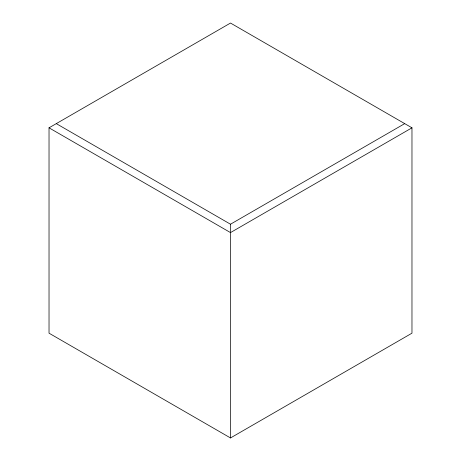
<?xml version="1.0" encoding="UTF-8"?>
<svg xmlns="http://www.w3.org/2000/svg" width="461" height="461" viewBox="0 0 461 461"><rect width="100%" height="100%" fill="white"/><g stroke="black" fill="none" stroke-linecap="round" stroke-linejoin="round"><path stroke-width="0.69" d="M49.027 127.824L230.5 23.05L411.973 127.824L411.973 333.176L230.5 437.95L49.027 333.176L49.027 127.824L230.5 232.592L411.973 127.824M56.288 123.629L230.5 224.213L404.712 123.629M230.5 224.213L230.5 437.95"/></g></svg>
